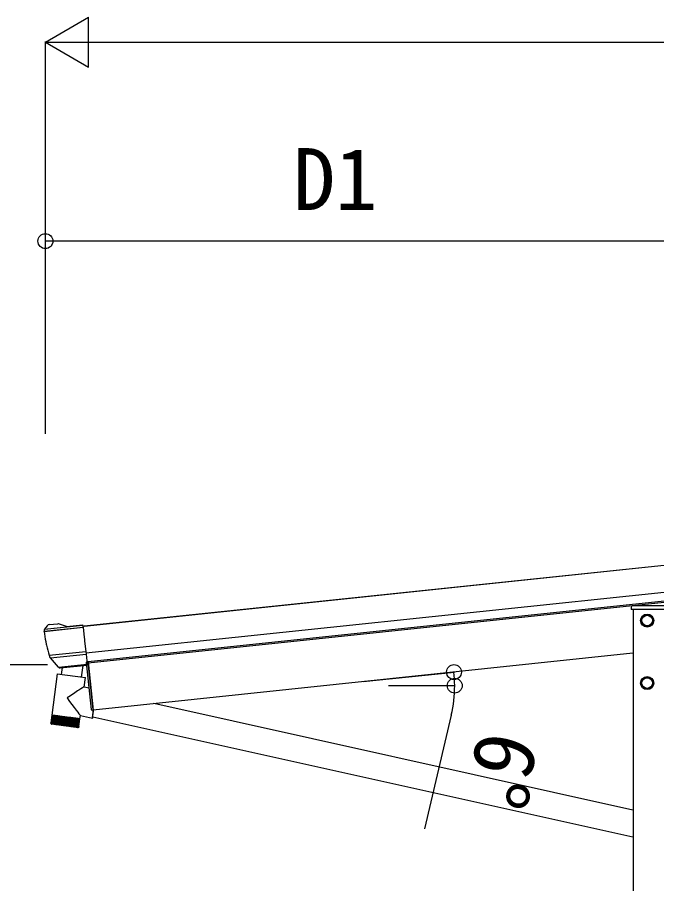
# Model space of a CAD drawing. Units: millimetres, scale not verified. Extents: x -7313 to 6687, y -10401 to 10355.
# Drawn here: x 2692 to 3720, y 4261 to 5655 of the extents above; entities that cross this region are included whole.
import ezdxf
from ezdxf.enums import TextEntityAlignment as Align

# ---------------------------------------------------------------- set-up
doc = ezdxf.new("R2010")
doc.units = ezdxf.units.MM
doc.header["$LTSCALE"] = 50
for name, color, linetype in [('0-5_YKK_13', 4, 'Continuous'), ('0-6_YKK_A1', 4, 'Continuous'), ('0-7_YKK_D', 6, 'Continuous')]:
    doc.layers.add(name, color=color, linetype=linetype)
doc.styles.add('ＭＳ ゴシック', font='')
doc.styles.get('ＭＳ ゴシック').set_extended_font_data('MS Gothic')

msp = doc.modelspace()

# ---------------------------------------------------------------- linework, layer by layer
at = {"layer": '0-5_YKK_13'}
for p, q in [((3679.46, 4706.13), (3679.24, 4702.51)), ((3680.71, 4702.51), (3679.24, 4702.51)), ((3681.24, 4702.51), (3680.71, 4702.51)), ((3793.74, 4702.51), (3681.24, 4702.51)), ((3793.02, 4708.01), (3681.46, 4708.01)), ((3695.35, 4684.61), (3700.26, 4693.11)), ((3700.26, 4693.11), (3710.08, 4693.11)), ((3710.08, 4693.11), (3714.98, 4684.61)), ((2735.61, 4667.16), (2798.27, 4673.75)), ((2735.91, 4670.69), (2797.9, 4677.2)), ((2735.97, 4670.78), (2771.37, 4674.5)), ((2740.39, 4676.25), (2736.1, 4670.94)), ((2743.76, 4678.08), (2757.24, 4679.49)), ((2771.33, 4674.94), (2797.85, 4677.73)), ((2797.9, 4677.2), (2797.85, 4677.73)), ((2798.22, 4674.22), (2798.27, 4673.75)), ((2798.27, 4673.75), (2800.01, 4657.2)), ((2735.61, 4667.16), (2735.56, 4667.64)), ((2800.01, 4657.2), (2800.25, 4654.86)), ((2800.25, 4654.86), (2800.6, 4651.52)), ((2800.6, 4651.52), (2802.35, 4634.87)), ((2743.49, 4628.69), (2802.35, 4634.87)), ((2743.5, 4628.68), (2743.49, 4628.69)), ((2743.5, 4628.68), (2802.35, 4634.87)), ((2745.61, 4624.38), (2802.82, 4630.39)), ((2802.35, 4634.87), (2802.82, 4630.39)), ((2802.35, 4634.87), (2802.35, 4634.87)), ((2802.82, 4630.39), (2804.49, 4614.58)), ((2745.61, 4624.38), (2744.83, 4625.28)), ((2758.35, 4609.73), (2745.61, 4624.38)), ((2758.35, 4609.73), (2804.49, 4614.58)), ((2761.1, 4608.51), (2804.64, 4613.08)), ((2803.74, 4616.92), (2803.68, 4617.41)), ((2811.66, 4541.52), (2803.74, 4616.92)), ((2804.49, 4614.58), (2804.64, 4613.08)), ((2804.51, 4618.51), (2806.06, 4618.76)), ((2806.06, 4618.76), (2806.21, 4617.27)), ((2814.16, 4541.68), (2806.21, 4617.27)), ((2756.47, 4598.87), (2747.73, 4532.44)), ((2756.47, 4598.87), (2801.88, 4592.89)), ((2758.53, 4609.52), (2758.35, 4609.73)), ((2763.31, 4597.97), (2764.75, 4608.89)), ((2797.48, 4612.33), (2795.04, 4593.79)), ((2799.88, 4577.7), (2801.88, 4592.89)), ((3695.36, 4584.06), (3700.27, 4592.56)), ((3700.27, 4592.56), (3710.09, 4592.56)), ((3710.09, 4592.56), (3714.99, 4584.06)), ((2808.05, 4575.89), (2799.82, 4577.71)), ((3682.29, 4379.86), (2911.69, 4550.93)), ((2747.73, 4532.44), (2746.1, 4520.04)), ((2747.82, 4532.43), (2746.18, 4519.95)), ((2748.09, 4532.4), (2746.43, 4519.83)), ((2748.52, 4532.34), (2746.89, 4519.96)), ((2749.11, 4532.26), (2747.44, 4519.52)), ((2749.79, 4532.17), (2747.98, 4518.47)), ((2749.87, 4532.16), (2748.18, 4519.34)), ((2750.58, 4532.07), (2748.78, 4518.36)), ((2750.77, 4532.04), (2749.07, 4519.14)), ((2751.52, 4531.94), (2749.72, 4518.24)), ((2751.82, 4531.9), (2750.12, 4518.93)), ((2752.61, 4531.8), (2750.81, 4518.1)), ((2753.01, 4531.75), (2751.3, 4518.7)), ((2753.83, 4531.64), (2752.03, 4517.93)), ((2754.33, 4531.57), (2752.6, 4518.45)), ((2755.18, 4531.46), (2753.38, 4517.76)), ((2755.77, 4531.38), (2754.03, 4518.19)), ((2756.65, 4531.27), (2754.84, 4517.56)), ((2757.31, 4531.18), (2755.56, 4517.91)), ((2758.22, 4531.06), (2756.41, 4517.36)), ((2758.95, 4530.97), (2757.2, 4517.62)), ((2759.88, 4530.84), (2758.08, 4517.14)), ((2760.68, 4530.74), (2758.91, 4517.32)), ((2761.63, 4530.61), (2759.82, 4516.91)), ((2762.47, 4530.5), (2760.7, 4517.03)), ((2763.44, 4530.37), (2761.63, 4516.67)), ((2764.32, 4530.26), (2762.54, 4516.73)), ((2765.3, 4530.13), (2763.49, 4516.42)), ((2766.22, 4530.01), (2764.43, 4516.42)), ((2767.2, 4529.88), (2765.4, 4516.17)), ((2768.14, 4529.76), (2766.33, 4516.05)), ((2769.13, 4529.63), (2767.32, 4515.92)), ((2770.08, 4529.5), (2768.27, 4515.8)), ((2771.07, 4529.37), (2769.26, 4515.67)), ((2772.01, 4529.25), (2770.21, 4515.54)), ((2771.2, 4515.41), (2773, 4529.12)), ((2773.94, 4528.99), (2772.13, 4515.29)), ((2773.12, 4515.16), (2774.92, 4528.86)), ((2793.13, 4526.46), (2793.88, 4532.12)), ((2793.79, 4532.14), (2813.26, 4527.81)), ((2811.71, 4541.02), (2811.66, 4541.52)), ((2813.67, 4529.67), (3682.29, 4336.84)), ((2746.43, 4518.67), (2746.47, 4518.67)), ((2746.59, 4518.84), (2746.57, 4518.65)), ((2746.57, 4518.65), (2746.7, 4518.64)), ((2746.89, 4519.96), (2746.85, 4519.69)), ((2746.92, 4518.95), (2746.88, 4518.61)), ((2746.88, 4518.61), (2747.09, 4518.59)), ((2747.44, 4519.24), (2747.35, 4518.55)), ((2747.35, 4518.55), (2747.64, 4518.51)), ((2766.86, 4515.3), (2747.82, 4517.81)), ((2747.98, 4518.47), (2748.35, 4518.42)), ((2748.78, 4518.36), (2749.22, 4518.3)), ((2749.72, 4518.24), (2750.23, 4518.17)), ((2750.81, 4518.1), (2751.39, 4518.02)), ((2752.03, 4517.93), (2752.67, 4517.85)), ((2753.38, 4517.76), (2754.08, 4517.66)), ((2754.84, 4517.56), (2755.6, 4517.46)), ((2756.41, 4517.36), (2757.22, 4517.25)), ((2758.08, 4517.14), (2758.92, 4517.03)), ((2759.82, 4516.91), (2760.7, 4516.79)), ((2761.63, 4516.67), (2762.54, 4516.55)), ((2763.49, 4516.42), (2764.42, 4516.3)), ((2765.4, 4516.17), (2766.34, 4516.05)), ((2789.26, 4512.35), (2766.86, 4515.3)), ((2767.32, 4515.92), (2768.27, 4515.8)), ((2769.26, 4515.67), (2770.21, 4515.54)), ((2771.19, 4515.41), (2772.13, 4515.29)), ((2773.11, 4515.16), (2774.03, 4515.04)), ((2775.83, 4528.74), (2774.03, 4515.04)), ((2774.99, 4514.91), (2775.89, 4514.79)), ((2775.03, 4515.08), (2776.81, 4528.61)), ((2777.69, 4528.5), (2775.89, 4514.79)), ((2776.88, 4514.91), (2778.65, 4528.37)), ((2779.49, 4528.26), (2777.69, 4514.56)), ((2778.67, 4514.74), (2780.44, 4528.14)), ((2781.23, 4528.03), (2779.42, 4514.33)), ((2780.4, 4514.58), (2782.15, 4527.91)), ((2782.88, 4527.82), (2781.07, 4514.11)), ((2782.03, 4514.44), (2783.78, 4527.7)), ((2784.43, 4527.61), (2782.63, 4513.91)), ((2783.57, 4514.3), (2785.31, 4527.5)), ((2785.88, 4527.42), (2784.08, 4513.72)), ((2785, 4514.18), (2786.73, 4527.31)), ((2787.21, 4527.24), (2785.41, 4513.54)), ((2786.31, 4514.09), (2788.03, 4527.14)), ((2788.42, 4527.09), (2786.61, 4513.38)), ((2787.49, 4514.02), (2789.2, 4526.98)), ((2789.48, 4526.95), (2787.68, 4513.24)), ((2788.53, 4513.96), (2790.23, 4526.85)), ((2790.41, 4526.82), (2788.6, 4513.12)), ((2791.18, 4526.72), (2789.37, 4513.02)), ((2789.43, 4513.93), (2791.11, 4526.73)), ((2790.17, 4513.92), (2791.84, 4526.63)), ((2790.75, 4513.93), (2792.41, 4526.56)), ((2791.19, 4514.12), (2792.82, 4526.51)), ((2791.43, 4514.1), (2793.06, 4526.47)), ((2791.5, 4514.07), (2793.13, 4526.46)), ((2793.06, 4526.47), (2793.13, 4526.46)), ((2776.82, 4514.67), (2777.69, 4514.56)), ((2778.58, 4514.44), (2779.42, 4514.33)), ((2780.28, 4514.22), (2781.07, 4514.11)), ((2781.88, 4514), (2782.63, 4513.91)), ((2783.38, 4513.81), (2784.08, 4513.72)), ((2784.77, 4513.62), (2785.41, 4513.54)), ((2786.04, 4513.46), (2786.61, 4513.38)), ((2787.18, 4513.31), (2787.68, 4513.24)), ((2788.17, 4513.18), (2788.6, 4513.12)), ((2789.01, 4513.07), (2789.37, 4513.02)), ((2789.7, 4512.97), (2789.98, 4512.94)), ((2790.06, 4513.5), (2789.98, 4512.94)), ((2790.23, 4512.9), (2790.43, 4512.88)), ((2790.48, 4513.21), (2790.43, 4512.88)), ((2790.6, 4512.86), (2790.72, 4512.84)), ((2790.74, 4513), (2790.72, 4512.84)), ((2790.8, 4512.83), (2790.83, 4512.83))]:
    msp.add_line(p, q, dxfattribs=at)
for points in [[(3695.35, 4684.61), (3700.26, 4676.11), (3710.08, 4676.11), (3714.98, 4684.61)], [(2735.45, 4668.74), (2735.56, 4667.64), (2798.22, 4674.22), (2797.9, 4677.2)], [(2771.37, 4674.5), (2771.33, 4674.94), (2758.53, 4679.35)], [(3695.36, 4584.06), (3700.27, 4575.56), (3710.09, 4575.56), (3714.99, 4584.06)], [(2793.06, 4526.47), (2792.81, 4526.51), (2792.4, 4526.56), (2791.81, 4526.64), (2791.07, 4526.74), (2790.16, 4526.86), (2789.11, 4526.99), (2787.91, 4527.15), (2786.59, 4527.33), (2785.13, 4527.52), (2783.57, 4527.72), (2781.91, 4527.94), (2780.16, 4528.17), (2778.33, 4528.41), (2776.45, 4528.66), (2774.51, 4528.92), (2772.55, 4529.17), (2770.57, 4529.44), (2768.59, 4529.7), (2766.63, 4529.95), (2764.69, 4530.21), (2762.8, 4530.46), (2760.97, 4530.7), (2759.2, 4530.93), (2757.53, 4531.15), (2755.95, 4531.36), (2754.48, 4531.55), (2753.13, 4531.73), (2751.92, 4531.89), (2750.84, 4532.03), (2749.91, 4532.15), (2749.15, 4532.26), (2748.54, 4532.34), (2748.1, 4532.39), (2747.83, 4532.43), (2747.73, 4532.44)], [(2814.16, 4541.68), (2814.31, 4540.2), (2812.75, 4540.13)], [(2814.43, 4540.71), (2814.02, 4538.39), (2813.66, 4536.11), (2813.36, 4534.04), (2813.14, 4532.22), (2813, 4530.69), (2812.95, 4529.47), (2812.97, 4528.58), (2813.08, 4528.02), (2813.28, 4527.81), (2813.55, 4527.96), (2813.89, 4528.45), (2814.3, 4529.29), (2814.39, 4529.51)], [(2814.58, 4540.73), (2814.44, 4539.97), (2814.07, 4537.69), (2813.76, 4535.62), (2813.53, 4533.81), (2813.38, 4532.27), (2813.32, 4531.04), (2813.34, 4530.14), (2813.44, 4529.58), (2813.62, 4529.37), (2813.88, 4529.52), (2813.96, 4529.61)], [(2746.09, 4519.76), (2746.09, 4519.91), (2746.1, 4520.05), (2746.08, 4519.7), (2746.13, 4519.35), (2746.24, 4519.01), (2746.43, 4518.67)], [(2746.18, 4519.75), (2746.18, 4519.89), (2746.19, 4520.04), (2746.2, 4519.69), (2746.26, 4519.34), (2746.38, 4518.99), (2746.57, 4518.65)], [(2746.7, 4518.64), (2746.53, 4518.97), (2746.44, 4519.31), (2746.42, 4519.66), (2746.47, 4520), (2746.48, 4519.65), (2746.56, 4519.3), (2746.69, 4518.95), (2746.88, 4518.61)], [(2747.09, 4518.59), (2746.92, 4518.92), (2746.85, 4519.26), (2746.85, 4519.6), (2746.91, 4519.94), (2746.94, 4519.59), (2747.02, 4519.24), (2747.16, 4518.88), (2747.35, 4518.55)], [(2747.64, 4518.51), (2747.49, 4518.84), (2747.42, 4519.18), (2747.44, 4519.53), (2747.51, 4519.86), (2747.56, 4519.51), (2747.65, 4519.15), (2747.8, 4518.8), (2747.98, 4518.47)], [(2748.35, 4518.42), (2748.21, 4518.75), (2748.16, 4519.09), (2748.19, 4519.43), (2748.28, 4519.76), (2748.34, 4519.41), (2748.44, 4519.05), (2748.59, 4518.7), (2748.78, 4518.36)], [(2749.22, 4518.3), (2749.09, 4518.63), (2749.06, 4518.97), (2749.1, 4519.31), (2749.21, 4519.64), (2749.28, 4519.28), (2749.39, 4518.93), (2749.54, 4518.57), (2749.72, 4518.24)], [(2750.23, 4518.17), (2750.12, 4518.5), (2750.1, 4518.83), (2750.17, 4519.17), (2750.28, 4519.5), (2750.36, 4519.14), (2750.48, 4518.78), (2750.64, 4518.43), (2750.81, 4518.1)], [(2751.39, 4518.02), (2751.29, 4518.34), (2751.29, 4518.68), (2751.37, 4519.01), (2751.5, 4519.34), (2751.59, 4518.98), (2751.71, 4518.62), (2751.87, 4518.27), (2752.03, 4517.93)], [(2752.67, 4517.85), (2752.59, 4518.17), (2752.61, 4518.5), (2752.7, 4518.83), (2752.85, 4519.16), (2752.94, 4518.8), (2753.07, 4518.44), (2753.23, 4518.09), (2753.38, 4517.76)], [(2754.08, 4517.66), (2754.02, 4517.98), (2754.05, 4518.31), (2754.16, 4518.64), (2754.32, 4518.97), (2754.42, 4518.61), (2754.55, 4518.25), (2754.7, 4517.89), (2754.84, 4517.56)], [(2755.6, 4517.46), (2755.55, 4517.78), (2755.6, 4518.11), (2755.73, 4518.44), (2755.89, 4518.76), (2756.01, 4518.4), (2756.14, 4518.04), (2756.29, 4517.68), (2756.41, 4517.36)], [(2757.22, 4517.25), (2757.19, 4517.57), (2757.26, 4517.89), (2757.39, 4518.22), (2757.57, 4518.54), (2757.69, 4518.18), (2757.83, 4517.81), (2757.97, 4517.46), (2758.08, 4517.14)], [(2758.92, 4517.03), (2758.91, 4517.34), (2759, 4517.66), (2759.15, 4517.99), (2759.33, 4518.31), (2759.46, 4517.94), (2759.59, 4517.58), (2759.72, 4517.23), (2759.82, 4516.91)], [(2760.7, 4516.79), (2760.71, 4517.1), (2760.81, 4517.42), (2760.97, 4517.74), (2761.17, 4518.07), (2761.29, 4517.7), (2761.43, 4517.34), (2761.55, 4516.99), (2761.63, 4516.67)], [(2762.54, 4516.55), (2762.57, 4516.86), (2762.69, 4517.18), (2762.86, 4517.5), (2763.06, 4517.82), (2763.19, 4517.45), (2763.32, 4517.09), (2763.43, 4516.74), (2763.49, 4516.42)], [(2764.42, 4516.3), (2764.47, 4516.61), (2764.61, 4516.92), (2764.79, 4517.24), (2765, 4517.56), (2765.13, 4517.2), (2765.25, 4516.84), (2765.35, 4516.49), (2765.4, 4516.17)], [(2766.34, 4516.05), (2766.41, 4516.35), (2766.56, 4516.67), (2766.75, 4516.98), (2766.96, 4517.3), (2767.09, 4516.94), (2767.21, 4516.58), (2767.3, 4516.23), (2767.32, 4515.92)], [(2768.27, 4515.8), (2768.36, 4516.1), (2768.52, 4516.41), (2768.73, 4516.72), (2768.94, 4517.04), (2769.07, 4516.68), (2769.18, 4516.32), (2769.26, 4515.98), (2769.26, 4515.67)], [(2770.21, 4515.54), (2770.32, 4515.84), (2770.49, 4516.15), (2770.7, 4516.46), (2770.92, 4516.78), (2771.04, 4516.42), (2771.14, 4516.06), (2771.21, 4515.72), (2771.19, 4515.41)], [(2772.13, 4515.29), (2772.26, 4515.58), (2772.45, 4515.89), (2772.67, 4516.21), (2772.88, 4516.52), (2773, 4516.16), (2773.09, 4515.81), (2773.14, 4515.46), (2773.11, 4515.16)], [(2774.03, 4515.04), (2774.18, 4515.33), (2774.38, 4515.64), (2774.6, 4515.95), (2774.81, 4516.27), (2774.92, 4515.91), (2775.01, 4515.55), (2775.04, 4515.21), (2774.99, 4514.91)], [(2775.89, 4514.79), (2776.05, 4515.08), (2776.26, 4515.39), (2776.48, 4515.7), (2776.7, 4516.02), (2776.8, 4515.66), (2776.87, 4515.31), (2776.89, 4514.97), (2776.82, 4514.67)], [(2777.69, 4514.56), (2777.87, 4514.84), (2778.09, 4515.15), (2778.31, 4515.46), (2778.52, 4515.78), (2778.62, 4515.42), (2778.68, 4515.07), (2778.68, 4514.74), (2778.58, 4514.44)], [(2779.42, 4514.33), (2779.62, 4514.61), (2779.84, 4514.92), (2780.07, 4515.23), (2780.27, 4515.55), (2780.36, 4515.19), (2780.4, 4514.84), (2780.39, 4514.51), (2780.28, 4514.22)], [(2781.07, 4514.11), (2781.28, 4514.39), (2781.51, 4514.7), (2781.74, 4515.01), (2781.94, 4515.33), (2782.01, 4514.97), (2782.04, 4514.63), (2782.01, 4514.3), (2781.88, 4514)], [(2782.63, 4513.91), (2782.85, 4514.19), (2783.08, 4514.49), (2783.31, 4514.8), (2783.5, 4515.13), (2783.57, 4514.77), (2783.58, 4514.42), (2783.53, 4514.1), (2783.38, 4513.81)], [(2784.08, 4513.72), (2784.31, 4514), (2784.55, 4514.3), (2784.77, 4514.61), (2784.95, 4514.93), (2785.01, 4514.58), (2785.01, 4514.24), (2784.94, 4513.91), (2784.77, 4513.62)], [(2785.41, 4513.54), (2785.65, 4513.82), (2785.89, 4514.12), (2786.11, 4514.44), (2786.28, 4514.76), (2786.32, 4514.41), (2786.31, 4514.07), (2786.22, 4513.74), (2786.04, 4513.46)], [(2786.61, 4513.38), (2786.86, 4513.66), (2787.1, 4513.96), (2787.31, 4514.28), (2787.48, 4514.6), (2787.51, 4514.25), (2787.47, 4513.91), (2787.37, 4513.59), (2787.18, 4513.31)], [(2787.68, 4513.24), (2787.94, 4513.52), (2788.18, 4513.82), (2788.38, 4514.14), (2788.53, 4514.46), (2788.55, 4514.11), (2788.5, 4513.78), (2788.38, 4513.46), (2788.17, 4513.18)], [(2788.6, 4513.12), (2788.87, 4513.4), (2789.1, 4513.7), (2789.29, 4514.02), (2789.44, 4514.34), (2789.43, 4514), (2789.37, 4513.66), (2789.24, 4513.35), (2789.01, 4513.07)], [(2789.37, 4513.02), (2789.64, 4513.29), (2789.87, 4513.6), (2790.05, 4513.92), (2790.18, 4514.25), (2790.17, 4513.9), (2790.09, 4513.57), (2789.94, 4513.25), (2789.7, 4512.97)], [(2789.98, 4512.94), (2790.25, 4513.21), (2790.48, 4513.52), (2790.65, 4513.84), (2790.77, 4514.17), (2790.74, 4513.83), (2790.64, 4513.49), (2790.48, 4513.18), (2790.23, 4512.9)], [(2790.43, 4512.88), (2790.7, 4513.15), (2790.92, 4513.46), (2791.08, 4513.78), (2791.18, 4514.11), (2791.14, 4513.77), (2791.03, 4513.44), (2790.85, 4513.13), (2790.6, 4512.86)], [(2790.72, 4512.84), (2790.98, 4513.12), (2791.19, 4513.42), (2791.34, 4513.75), (2791.43, 4514.08), (2791.37, 4513.74), (2791.24, 4513.42), (2791.06, 4513.11), (2790.8, 4512.83)], [(2790.83, 4512.83), (2791.1, 4513.1), (2791.3, 4513.41), (2791.43, 4513.74), (2791.5, 4514.07)], [(2791.03, 4513.02), (2791.13, 4513.15), (2791.22, 4513.27)], [(2791.32, 4513.45), (2791.32, 4513.45), (2791.44, 4513.79)]]:
    msp.add_lwpolyline(points, dxfattribs=at)
for centre, radius in [((3705.17, 4684.61), 10.5), ((3705.17, 4684.61), 9.2), ((3705.17, 4684.61), 8.5), ((3705.18, 4584.06), 10.5), ((3705.18, 4584.06), 9.2), ((3705.18, 4584.06), 8.5)]:
    msp.add_circle(centre, radius, dxfattribs=at)
for centre, radius, start, end in [((3681.46, 4706.01), 2, 90, 176.5), ((2738.43, 4669.06), 3, 147.09014, 185.99114), ((2738.43, 4669.06), 3, 144.99171, 147.08128), ((2738.43, 4669.06), 3, 141, 144.99171), ((2744.28, 4673.1), 5, 96, 141), ((2757.55, 4676.51), 3, 71, 96), ((2936.5, 4688.28), 202, 186, 190.72588), ((2936.5, 4688.28), 202, 190.72588, 191.39532), ((2936.5, 4688.28), 202, 191.39532, 192.35402), ((2936.5, 4688.28), 202, 192.35402, 197.15784), ((2936.5, 4688.28), 202, 197.16004, 197.86084), ((2747.1, 4627.24), 3, 197.86084, 221), ((2804.68, 4617.52), 1, 99.5, 186), ((2760.79, 4611.49), 3, 221, 276), ((2812.71, 4541.13), 1, 186, 272.5), ((2748.08, 4519.79), 2, 223.82389, 262.5), ((2789.52, 4514.33), 2, 262.5, 315.74417)]:
    msp.add_arc(centre, radius, start, end, dxfattribs=at)
for major_axis, start_param, end_param in [((25.42, 17.8), 0.0369538, 1.6148235), ((-19.42, 27.75), 1.5338425, 3.0975655)]:
    msp.add_ellipse((2774.44, 4559.89), major_axis=major_axis, ratio=0.040358, start_param=start_param, end_param=end_param, dxfattribs=at)
at = {"layer": '0-6_YKK_A1'}
for p, q in [((2798.1, 4675.31), (4674.55, 4872.54)), ((2800.05, 4675.95), (4674.51, 4872.96)), ((2800.05, 4675.95), (4674.51, 4872.96)), ((2800.09, 4675.52), (4674.55, 4872.54)), ((2802.57, 4632.81), (4679.02, 4830.03)), ((4680.57, 4815.28), (2806.11, 4618.27)), ((4680.78, 4813.29), (2806.32, 4616.28)), ((4680.78, 4813.29), (2806.32, 4616.28)), ((3682.49, 4702.51), (3682.49, 1543.51)), ((2798.06, 4675.74), (2800.05, 4675.95)), ((3682.29, 4631.93), (2814.26, 4540.69)), ((2806.11, 4618.27), (2814.26, 4540.69)), ((2806.11, 4618.27), (2814.26, 4540.69))]:
    msp.add_line(p, q, dxfattribs=at)
at = {"layer": '0-7_YKK_D'}
for p, q in [((2737.49, 5614.87), (2806.77, 5654.87)), ((2806.77, 5574.87), (2806.77, 5654.87)), ((2737.49, 4984.87), (2737.49, 5615.87)), ((2737.49, 5614.87), (2806.77, 5574.87)), ((2737.49, 5614.87), (2876.05, 5614.87)), ((2817.49, 5614.87), (4656.48, 5614.87)), ((2737.49, 4984.87), (2737.49, 5295.87)), ((3737.29, 5294.87), (2737.49, 5294.87)), ((2740.8, 4613.22), (2416.49, 4613.22)), ((3248.28, 4586.31), (3395.56, 4601.79)), ((3289.31, 4579.9), (3396.71, 4579.9)), ((3390.18, 4532.22), (3347.26, 4349.61))]:
    msp.add_line(p, q, dxfattribs=at)
for centre in [(2737.49, 5294.87), (3394.57, 4601.69), (3395.71, 4579.9)]:
    msp.add_circle(centre, 12, dxfattribs=at)
for start, end in [(0, 6), (346.77382, 0)]:
    msp.add_arc((3187.31, 4579.9), 208.4, start, end, dxfattribs=at)

# ---------------------------------------------------------------- texts
at = {"layer": '0-7_YKK_D', "style": 'ＭＳ ゴシック'}
msp.add_text('D1', height=99.71, dxfattribs=at).set_placement((3135.78, 5314.87), align=Align.BOTTOM_LEFT)
msp.add_text('6°', height=99.71, rotation=256.774, dxfattribs=at).set_placement((3407.55, 4518.71), align=Align.BOTTOM_LEFT)

doc.saveas('drawing.dxf')
